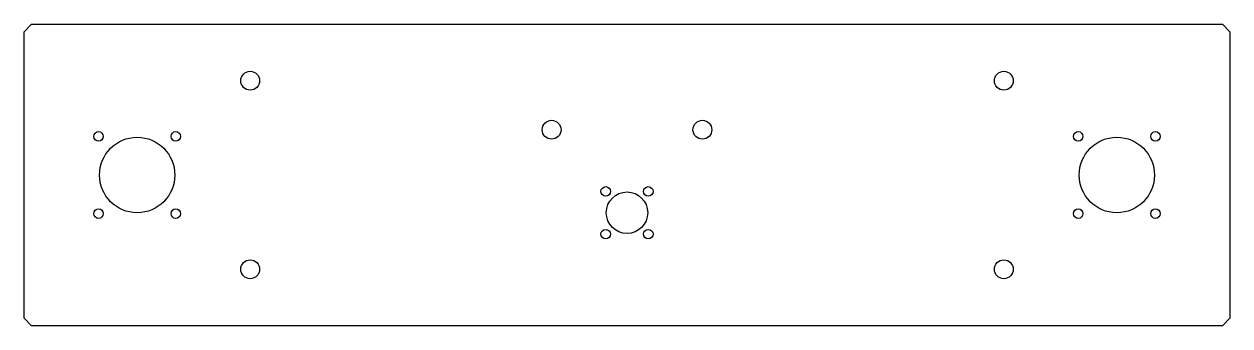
# Model space of a CAD drawing. Extents: x -160 to 160, y -40 to 40.
import ezdxf

# ---------------------------------------------------------------- set-up
doc = ezdxf.new("R2010")
doc.units = 0
doc.layers.get('0').update_dxf_attribs({"linetype": 'continuous'})

# ---------------------------------------------------------------- blocks, each defined once
blk = doc.blocks.new('CHAMFER')
at = {"color": 0}
for p, q in [((-158, 40), (-160, 38)), ((-158, 40), (158, 40)), ((158, 40), (160, 38)), ((-160, -38), (-160, 38)), ((160, 38), (160, -38)), ((-160, -38), (-158, -40)), ((160, -38), (158, -40)), ((158, -40), (-158, -40))]:
    blk.add_line(p, q, dxfattribs=at)
for centre, radius in [((-100, 25), 2.5), ((100, 25), 2.5), ((-20, 12), 2.5), ((20, 12), 2.5), ((-140.25, 10.25), 1.25), ((-130, 0), 10), ((-119.75, 10.25), 1.25), ((119.75, 10.25), 1.25), ((130, 0), 10), ((140.25, 10.25), 1.25), ((-5.66, -4.34), 1.25), ((5.66, -4.34), 1.25), ((0, -10), 5.5), ((-140.25, -10.25), 1.25), ((-119.75, -10.25), 1.25), ((119.75, -10.25), 1.25), ((140.25, -10.25), 1.25), ((-5.66, -15.66), 1.25), ((5.66, -15.66), 1.25), ((-100, -25), 2.5), ((100, -25), 2.5)]:
    blk.add_circle(centre, radius, dxfattribs=at)

msp = doc.modelspace()

# ---------------------------------------------------------------- block references
at = {"color": 0}
msp.add_blockref('CHAMFER', (0, 0), dxfattribs=at)

doc.saveas('drawing.dxf')
